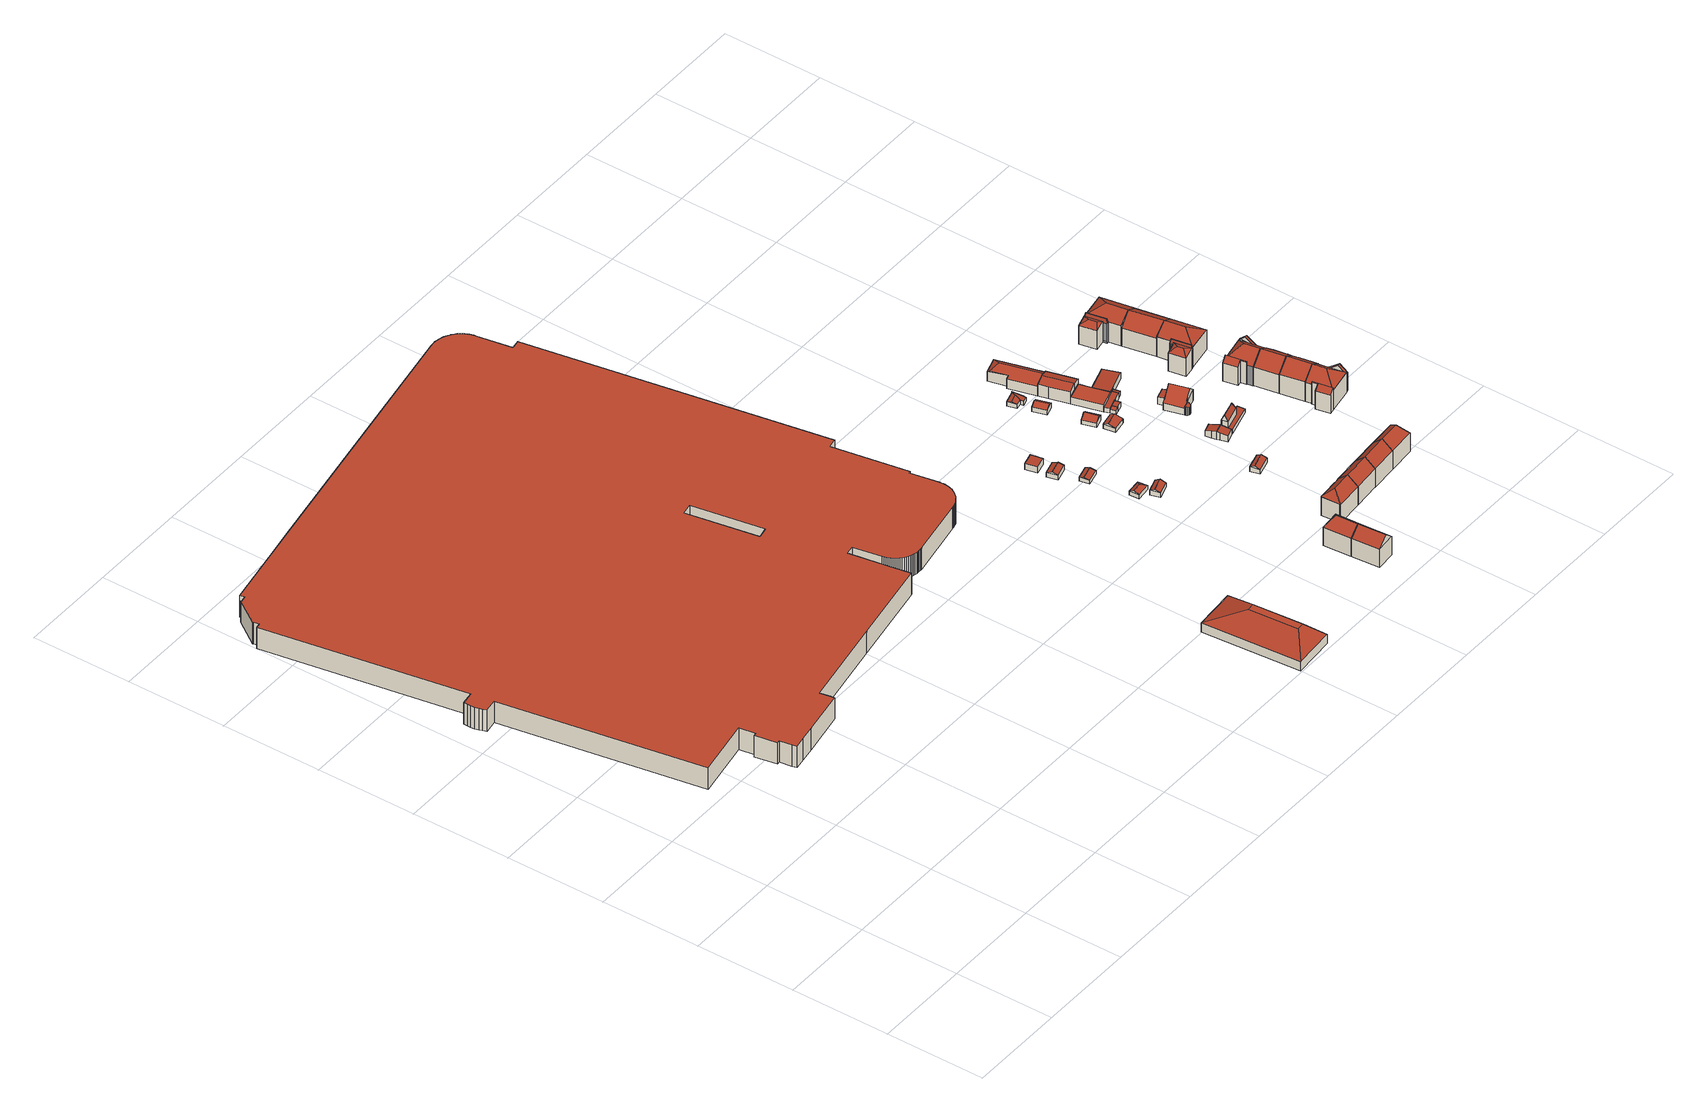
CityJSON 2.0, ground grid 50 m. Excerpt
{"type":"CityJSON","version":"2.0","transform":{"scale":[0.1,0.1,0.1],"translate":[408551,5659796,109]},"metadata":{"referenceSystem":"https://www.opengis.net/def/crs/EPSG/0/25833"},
"CityObjects":{
"building1":{"type":"Building","attributes":{"name":"Elbepark","Dachtyp_tdc":"tdcPolyFlatRoof","Gemeindeschluessel":14612000,"Dachneigung":0,"QualitaetDacherkennung":11,"Geometrietyp2DReferenz":"3000","measuredHeight":11.8,"function":"31001_2052","roofType":"1000"},"geometry":[{"type":"Solid","lod":"2","boundaries":[[[[0,1,2,3]],[[1,4,5,2]],[[4,6,7,5]],[[6,8,9,7]],[[8,10,11,9]],[[10,12,13,11]],[[12,14,15,13]],[[14,16,17,15]],[[16,18,19,17]],[[18,20,21,19]],[[20,22,23,21]],[[22,24,25,23]],[[24,26,27,25]],[[26,28,29,27]],[[28,30,31,29]],[[30,32,33,31]],[[32,34,35,33]],[[34,36,37,35]],[[36,38,39,37]],[[38,40,41,39]],[[40,42,43,41]],[[42,44,45,43]],[[44,46,47,45]],[[46,48,49,47]],[[48,50,51,49]],[[50,52,53,51]],[[52,54,55,53]],[[54,56,57,55]],[[56,58,59,57]],[[58,60,61,59]],[[60,62,63,61]],[[62,64,65,63]],[[64,66,67,65]],[[66,68,69,67]],[[68,70,71,69]],[[70,72,73,71]],[[72,74,75,73]],[[74,76,77,75]],[[76,78,79,77]],[[78,80,81,79]],[[80,82,83,81]],[[82,84,85,83]],[[84,86,87,85]],[[86,88,89,87]],[[88,90,91,89]],[[90,92,93,91]],[[92,94,95,93]],[[94,96,97,95]],[[96,98,99,97]],[[98,100,101,99]],[[100,102,103,101]],[[102,104,105,103]],[[104,106,107,105]],[[106,108,109,107]],[[108,110,111,109]],[[112,113,114,115]],[[113,116,117,114]],[[116,118,119,117]],[[118,112,115,119]],[[110,120,121,111]],[[120,122,123,121]],[[122,124,125,123]],[[124,126,127,125]],[[126,128,129,127]],[[128,130,131,129]],[[130,132,133,131]],[[132,134,135,133]],[[134,136,137,135]],[[136,138,139,137]],[[138,140,141,139]],[[140,142,143,141]],[[142,144,145,143]],[[146,147,148,149]],[[144,150,151,145]],[[150,152,153,151]],[[152,146,149,153]],[[147,154,155,148]],[[154,156,157,155]],[[156,158,159,157]],[[158,160,161,159]],[[160,162,163,161]],[[162,164,165,163]],[[164,166,167,165]],[[166,168,169,167]],[[168,170,171,169]],[[170,172,173,171]],[[172,174,175,173]],[[174,176,177,175]],[[176,178,179,177]],[[178,180,181,179]],[[180,182,183,181]],[[182,184,185,183]],[[184,186,187,185]],[[186,188,189,187]],[[188,190,191,189]],[[190,192,193,191]],[[192,194,195,193]],[[194,196,197,195]],[[196,198,199,197]],[[198,200,201,199]],[[200,202,203,201]],[[202,204,205,203]],[[204,206,207,205]],[[206,208,209,207]],[[208,210,211,209]],[[210,212,213,211]],[[212,214,215,213]],[[214,216,217,215]],[[216,218,219,217]],[[218,220,221,219]],[[220,222,223,221]],[[222,224,225,223]],[[224,226,227,225]],[[226,228,229,227]],[[228,230,231,229]],[[230,232,233,231]],[[232,234,235,233]],[[234,236,237,235]],[[236,238,239,237]],[[238,0,3,239]],[[238,236,234,232,230,228,226,224,222,220,218,216,214,212,210,208,206,204,202,200,198,196,194,192,190,188,186,184,182,180,178,176,174,172,170,168,166,164,162,160,158,156,154,147,146,152,150,144,142,140,138,136,134,132,130,128,126,124,122,120,110,108,106,104,102,100,98,96,94,92,90,88,86,84,82,80,78,76,74,72,70,68,66,64,62,60,58,56,54,52,50,48,46,44,42,40,38,36,34,32,30,28,26,24,22,20,18,16,14,12,10,8,6,4,1,0],[112,118,116,113]],[[3,2,5,7,9,11,13,15,17,19,21,23,25,27,29,31,33,35,37,39,41,43,45,47,49,51,53,55,57,59,61,63,65,67,69,71,73,75,77,79,81,83,85,87,89,91,93,95,97,99,101,103,105,107,109,111,121,123,125,127,129,131,133,135,137,139,141,143,145,151,153,149,148,155,157,159,161,163,165,167,169,171,173,175,177,179,181,183,185,187,189,191,193,195,197,199,201,203,205,207,209,211,213,215,217,219,221,223,225,227,229,231,233,235,237,239],[115,114,117,119]]]],"semantics":{"surfaces":[{"type":"WallSurface"},{"type":"RoofSurface"},{"type":"GroundSurface"}],"values":[[0,0,0,0,0,0,0,0,0,0,0,0,0,0,0,0,0,0,0,0,0,0,0,0,0,0,0,0,0,0,0,0,0,0,0,0,0,0,0,0,0,0,0,0,0,0,0,0,0,0,0,0,0,0,0,0,0,0,0,0,0,0,0,0,0,0,0,0,0,0,0,0,0,0,0,0,0,0,0,0,0,0,0,0,0,0,0,0,0,0,0,0,0,0,0,0,0,0,0,0,0,0,0,0,0,0,0,0,0,0,0,0,0,0,0,0,0,0,0,0,1,2]]}}]},
"building2":{"type":"Building","attributes":{"Dachtyp_tdc":"tdcCutTentRoof","Gemeindeschluessel":14612000,"Dachneigung":16,"QualitaetDacherkennung":15,"Geometrietyp2DReferenz":"3000","measuredHeight":9.04,"function":"31001_2000","roofType":"9999"},"geometry":[{"type":"Solid","lod":"2","boundaries":[[[[240,241,242,243]],[[241,244,245,242]],[[244,246,247,245]],[[246,240,243,247]],[[241,240,248,249]],[[244,241,249,250]],[[246,244,250,251]],[[240,246,251,248]],[[251,250,249,248]],[[243,242,245,247]]]],"semantics":{"surfaces":[{"type":"WallSurface"},{"type":"RoofSurface"},{"type":"GroundSurface"}],"values":[[0,0,0,0,1,1,1,1,1,2]]}}]},
"building3":{"type":"Building","attributes":{"Dachtyp_tdc":"tdcGableRoof","Gemeindeschluessel":14612000,"Dachneigung":40.8,"QualitaetDacherkennung":92,"Geometrietyp2DReferenz":"3000","measuredHeight":14.35,"function":"31001_9998","roofType":"3100"},"geometry":[{"type":"Solid","lod":"2","boundaries":[[[[252,253,254,255]],[[253,256,257,254]],[[256,258,259,257]],[[258,252,255,259]],[[256,253,260]],[[252,258,261]],[[253,252,261,260]],[[258,256,260,261]],[[255,254,257,259]]]],"semantics":{"surfaces":[{"type":"WallSurface"},{"type":"RoofSurface"},{"type":"GroundSurface"}],"values":[[0,0,0,0,0,0,1,1,2]]}}]},
"building4":{"type":"Building","attributes":{"Dachtyp_tdc":"tdcHipAndGableRoof","Gemeindeschluessel":14612000,"Dachneigung":40.41,"QualitaetDacherkennung":85,"Geometrietyp2DReferenz":"3000","measuredHeight":14.36,"function":"31001_9998","roofType":"5000"},"geometry":[{"type":"Solid","lod":"2","boundaries":[[[[258,262,263,264]],[[262,265,266,263]],[[265,267,268,266]],[[267,258,264,268]],[[265,262,269]],[[258,267,261]],[[262,258,261,269]],[[267,265,269,261]],[[264,263,266,268]]]],"semantics":{"surfaces":[{"type":"WallSurface"},{"type":"RoofSurface"},{"type":"GroundSurface"}],"values":[[0,0,0,0,1,0,1,1,2]]}}]},
"building5":{"type":"Building","attributes":{"Dachtyp_tdc":"tdcFreeFormRoof","Gemeindeschluessel":14612000,"Dachneigung":29.44,"QualitaetDacherkennung":61,"Geometrietyp2DReferenz":"3000","measuredHeight":3.54,"function":"31001_9998","roofType":"5000"},"geometry":[{"type":"Solid","lod":"2","boundaries":[[[[270,271,272,273]],[[271,274,275,272]],[[274,276,277,275]],[[276,270,273,277]],[[278,276,274]],[[279,278,274,271]],[[279,271,270]],[[278,279,270,276]],[[273,272,275,277]]]],"semantics":{"surfaces":[{"type":"WallSurface"},{"type":"RoofSurface"},{"type":"GroundSurface"}],"values":[[0,0,0,0,1,1,0,1,2]]}}]},
"building6":{"type":"Building","attributes":{"Dachtyp_tdc":"tdcGableRoof","Gemeindeschluessel":14612000,"Dachneigung":19.04,"QualitaetDacherkennung":87,"Geometrietyp2DReferenz":"3000","measuredHeight":3.61,"function":"31001_9998","roofType":"3100"},"geometry":[{"type":"Solid","lod":"2","boundaries":[[[[280,281,282,283]],[[281,284,285,282]],[[284,286,287,285]],[[286,280,283,287]],[[284,281,288]],[[280,286,289]],[[281,280,289,288]],[[286,284,288,289]],[[283,282,285,287]]]],"semantics":{"surfaces":[{"type":"WallSurface"},{"type":"RoofSurface"},{"type":"GroundSurface"}],"values":[[0,0,0,0,0,0,1,1,2]]}}]},
"building7":{"type":"Building","attributes":{"Dachtyp_tdc":"tdcPolyFlatRoof","Gemeindeschluessel":14612000,"Dachneigung":2.91,"QualitaetDacherkennung":88,"Geometrietyp2DReferenz":"3000","measuredHeight":3.5,"function":"31001_9998","roofType":"2100"},"geometry":[{"type":"Solid","lod":"2","boundaries":[[[[290,291,292,293]],[[291,294,295,292]],[[294,296,297,295]],[[296,290,293,297]],[[296,294,291,290]],[[293,292,295,297]]]],"semantics":{"surfaces":[{"type":"WallSurface"},{"type":"RoofSurface"},{"type":"GroundSurface"}],"values":[[0,0,0,0,1,2]]}}]},
"building8":{"type":"Building","attributes":{"Dachtyp_tdc":"tdcGableRoof","Gemeindeschluessel":14612000,"Dachneigung":15.68,"QualitaetDacherkennung":88,"Geometrietyp2DReferenz":"3000","measuredHeight":2.74,"function":"31001_9998","roofType":"3100"},"geometry":[{"type":"Solid","lod":"2","boundaries":[[[[298,299,300,301]],[[299,302,303,300]],[[302,304,305,303]],[[304,298,301,305]],[[302,299,306]],[[298,304,307]],[[299,298,307,306]],[[304,302,306,307]],[[301,300,303,305]]]],"semantics":{"surfaces":[{"type":"WallSurface"},{"type":"RoofSurface"},{"type":"GroundSurface"}],"values":[[0,0,0,0,0,0,1,1,2]]}}]},
"building9":{"type":"Building","attributes":{"Dachtyp_tdc":"tdcGableRoof","Gemeindeschluessel":14612000,"Dachneigung":27.69,"QualitaetDacherkennung":72,"Geometrietyp2DReferenz":"3000","measuredHeight":3.74,"function":"31001_9998","roofType":"3100"},"geometry":[{"type":"Solid","lod":"2","boundaries":[[[[308,309,310,311]],[[309,312,313,310]],[[312,314,315,313]],[[314,308,311,315]],[[312,309,316]],[[308,314,317]],[[309,308,317,316]],[[314,312,316,317]],[[311,310,313,315]]]],"semantics":{"surfaces":[{"type":"WallSurface"},{"type":"RoofSurface"},{"type":"GroundSurface"}],"values":[[0,0,0,0,0,0,1,1,2]]}}]},
"building10":{"type":"Building","attributes":{"Dachtyp_tdc":"tdcFreeFormRoof","Gemeindeschluessel":14612000,"Dachneigung":40.18,"QualitaetDacherkennung":88,"Geometrietyp2DReferenz":"3000","measuredHeight":14.4,"function":"31001_9998","roofType":"5000"},"geometry":[{"type":"Solid","lod":"2","boundaries":[[[[318,319,320,321]],[[319,322,323,320]],[[322,324,325,323]],[[324,326,327,325]],[[326,328,329,327]],[[328,330,331,329]],[[330,332,333,331]],[[332,334,335,333]],[[334,318,321,335]],[[330,336,337,338]],[[339,336,330,328]],[[340,341,342,343,344,345,337,336,339]],[[332,338,337,345,334]],[[334,345,344,318]],[[318,344,343,319]],[[319,343,342,322]],[[322,342,341,324]],[[324,341,340,326]],[[326,340,339,328]],[[330,338,332]],[[321,320,323,325,327,329,331,333,335]]]],"semantics":{"surfaces":[{"type":"WallSurface"},{"type":"RoofSurface"},{"type":"GroundSurface"}],"values":[[0,0,0,0,0,0,0,0,0,1,1,1,0,0,0,0,0,0,0,0,2]]}}]},
"building11":{"type":"Building","attributes":{"Dachtyp_tdc":"tdcGableRoof","Gemeindeschluessel":14612000,"Dachneigung":40.62,"QualitaetDacherkennung":88,"Geometrietyp2DReferenz":"3000","measuredHeight":14.5,"function":"31001_9998","roofType":"3100"},"geometry":[{"type":"Solid","lod":"2","boundaries":[[[[340,346,347,327]],[[346,348,349,347]],[[348,328,329,349]],[[328,340,327,329]],[[348,346,350]],[[340,328,351]],[[346,340,351,350]],[[328,348,350,351]],[[327,347,349,329]]]],"semantics":{"surfaces":[{"type":"WallSurface"},{"type":"RoofSurface"},{"type":"GroundSurface"}],"values":[[0,0,0,0,0,0,1,1,2]]}}]},
"building12":{"type":"Building","attributes":{"Dachtyp_tdc":"tdcGableRoof","Gemeindeschluessel":14612000,"Dachneigung":25.03,"QualitaetDacherkennung":68,"Geometrietyp2DReferenz":"3000","measuredHeight":3.6,"function":"31001_9998","roofType":"3100"},"geometry":[{"type":"Solid","lod":"2","boundaries":[[[[352,353,354,355]],[[353,356,357,354]],[[356,358,359,357]],[[358,352,355,359]],[[356,353,360]],[[352,358,361]],[[353,352,361,360]],[[358,356,360,361]],[[355,354,357,359]]]],"semantics":{"surfaces":[{"type":"WallSurface"},{"type":"RoofSurface"},{"type":"GroundSurface"}],"values":[[0,0,0,0,0,0,1,1,2]]}}]},
"building13":{"type":"Building","attributes":{"Dachtyp_tdc":"tdcGableRoof","Gemeindeschluessel":14612000,"Dachneigung":27.97,"QualitaetDacherkennung":88,"Geometrietyp2DReferenz":"3000","measuredHeight":4,"function":"31001_9998","roofType":"3100"},"geometry":[{"type":"Solid","lod":"2","boundaries":[[[[362,363,364,365]],[[363,366,367,364]],[[366,368,369,367]],[[368,362,365,369]],[[366,363,370]],[[362,368,371]],[[363,362,371,370]],[[368,366,370,371]],[[365,364,367,369]]]],"semantics":{"surfaces":[{"type":"WallSurface"},{"type":"RoofSurface"},{"type":"GroundSurface"}],"values":[[0,0,0,0,0,0,1,1,2]]}}]},
"building14":{"type":"Building","attributes":{"Dachtyp_tdc":"tdcGableRoof","Gemeindeschluessel":14612000,"Dachneigung":18.73,"QualitaetDacherkennung":86,"Geometrietyp2DReferenz":"3000","measuredHeight":3.45,"function":"31001_9998","roofType":"3100"},"geometry":[{"type":"Solid","lod":"2","boundaries":[[[[372,373,374]],[[375,372,374,376]],[[373,377,376,374]],[[378,379,380,381]],[[372,375,379,378]],[[375,377,380,379]],[[377,373,381,380]],[[373,372,378,381]],[[377,375,376]]]],"semantics":{"surfaces":[{"type":"WallSurface"},{"type":"RoofSurface"},{"type":"GroundSurface"}],"values":[[0,1,1,2,0,0,0,0,0]]}}]},
"building15":{"type":"Building","attributes":{"Dachtyp_tdc":"tdcGableRoof","Gemeindeschluessel":14612000,"Dachneigung":29,"QualitaetDacherkennung":80,"Geometrietyp2DReferenz":"3000","measuredHeight":3.95,"function":"31001_9998","roofType":"3100"},"geometry":[{"type":"Solid","lod":"2","boundaries":[[[[382,383,384,385]],[[383,386,387,384]],[[386,388,389,387]],[[388,382,385,389]],[[386,383,390]],[[382,388,391]],[[383,382,391,390]],[[388,386,390,391]],[[385,384,387,389]]]],"semantics":{"surfaces":[{"type":"WallSurface"},{"type":"RoofSurface"},{"type":"GroundSurface"}],"values":[[0,0,0,0,0,0,1,1,2]]}}]},
"building16":{"type":"Building","attributes":{"Gemeindeschluessel":14612000,"Geometrietyp2DReferenz":"3000","function":"31001_9998","roofType":"9999"},"children":["building16-1","building16-2"]},
"building16-1":{"type":"BuildingPart","attributes":{"Dachtyp_tdc":"tdcGableRoof","Dachneigung":15.07,"QualitaetDacherkennung":81,"Geometrietyp2DReferenz":"3000","measuredHeight":3.02,"roofType":"3100"},"parents":["building16"],"geometry":[{"type":"MultiSurface","lod":"2","boundaries":[[[392,393,394,395]],[[393,396,397,394]],[[396,398,399,397]],[[396,393,400]],[[393,392,401,402,400]],[[398,396,400,402,403]],[[395,394,397,399]]],"semantics":{"surfaces":[{"type":"WallSurface"},{"type":"RoofSurface"},{"type":"GroundSurface"}],"values":[0,0,0,0,1,1,2]}}]},
"building16-2":{"type":"BuildingPart","attributes":{"Dachtyp_tdc":"tdcPolyFlatRoof","Dachneigung":11.66,"QualitaetDacherkennung":65,"Geometrietyp2DReferenz":"3000","measuredHeight":3.38,"roofType":"2100"},"parents":["building16"],"geometry":[{"type":"MultiSurface","lod":"2","boundaries":[[[404,405,406,399,398]],[[405,407,408,406]],[[407,409,410,408]],[[409,411,392,395,410]],[[409,407,405,404,403,401,411]],[[395,399,406,408,410]]],"semantics":{"surfaces":[{"type":"WallSurface"},{"type":"RoofSurface"},{"type":"GroundSurface"}],"values":[0,0,0,0,1,2]}}]},
"building17":{"type":"Building","attributes":{"Dachtyp_tdc":"tdcGableRoof","Gemeindeschluessel":14612000,"Dachneigung":41.19,"QualitaetDacherkennung":88,"Geometrietyp2DReferenz":"3000","measuredHeight":14.6,"function":"31001_9998","roofType":"3100"},"geometry":[{"type":"Solid","lod":"2","boundaries":[[[[346,412,413,414]],[[412,415,416,413]],[[415,348,417,416]],[[348,346,414,417]],[[415,412,418]],[[346,348,419]],[[412,346,419,418]],[[348,415,418,419]],[[414,413,416,417]]]],"semantics":{"surfaces":[{"type":"WallSurface"},{"type":"RoofSurface"},{"type":"GroundSurface"}],"values":[[0,0,0,0,0,0,1,1,2]]}}]},
"building18":{"type":"Building","attributes":{"Dachtyp_tdc":"tdcPolyFlatRoof","Gemeindeschluessel":14612000,"Dachneigung":22.13,"QualitaetDacherkennung":77,"Geometrietyp2DReferenz":"3000","measuredHeight":2.79,"function":"31001_9998","roofType":"2100"},"geometry":[{"type":"Solid","lod":"2","boundaries":[[[[420,421,422,423]],[[421,424,425,422]],[[424,426,427,425]],[[426,420,423,427]],[[426,424,421,420]],[[423,422,425,427]]]],"semantics":{"surfaces":[{"type":"WallSurface"},{"type":"RoofSurface"},{"type":"GroundSurface"}],"values":[[0,0,0,0,1,2]]}}]},
"building19":{"type":"Building","attributes":{"Dachtyp_tdc":"tdcPolyFlatRoof","Gemeindeschluessel":14612000,"Dachneigung":12.38,"QualitaetDacherkennung":77,"Geometrietyp2DReferenz":"3000","measuredHeight":4.32,"function":"31001_9998","roofType":"2100"},"geometry":[{"type":"Solid","lod":"2","boundaries":[[[[428,429,430,431]],[[429,432,433,430]],[[432,434,435,433]],[[434,436,437,435]],[[436,428,431,437]],[[436,434,432,429,428]],[[431,430,433,435,437]]]],"semantics":{"surfaces":[{"type":"WallSurface"},{"type":"RoofSurface"},{"type":"GroundSurface"}],"values":[[0,0,0,0,0,1,2]]}}]},
"building20":{"type":"Building","attributes":{"Dachtyp_tdc":"tdcPolyFlatRoof","Gemeindeschluessel":14612000,"Dachneigung":12.61,"QualitaetDacherkennung":66,"Geometrietyp2DReferenz":"3000","measuredHeight":4.29,"function":"31001_9998","roofType":"2100"},"geometry":[{"type":"Solid","lod":"2","boundaries":[[[[438,439,440,441]],[[439,442,443,440]],[[442,432,444,443]],[[432,429,445,444]],[[429,438,441,445]],[[429,432,442,439,438]],[[441,440,443,444,445]]]],"semantics":{"surfaces":[{"type":"WallSurface"},{"type":"RoofSurface"},{"type":"GroundSurface"}],"values":[[0,0,0,0,0,1,2]]}}]},
"building21":{"type":"Building","attributes":{"Dachtyp_tdc":"tdcPolyFlatRoof","Gemeindeschluessel":14612000,"Dachneigung":3.37,"QualitaetDacherkennung":62,"Geometrietyp2DReferenz":"3000","measuredHeight":2.96,"function":"31001_9998","roofType":"2100"},"geometry":[{"type":"Solid","lod":"2","boundaries":[[[[446,447,423,448]],[[447,449,427,423]],[[449,450,451,427]],[[450,446,448,451]],[[450,449,447,446]],[[448,423,427,451]]]],"semantics":{"surfaces":[{"type":"WallSurface"},{"type":"RoofSurface"},{"type":"GroundSurface"}],"values":[[0,0,0,0,1,2]]}}]},
"building22":{"type":"Building","attributes":{"Dachtyp_tdc":"tdcPolyFlatRoof","Gemeindeschluessel":14612000,"Dachneigung":0,"QualitaetDacherkennung":85,"Geometrietyp2DReferenz":"3000","measuredHeight":3.84,"function":"31001_9998","roofType":"1000"},"geometry":[{"type":"Solid","lod":"2","boundaries":[[[[452,453,454,455]],[[453,456,457,454]],[[456,458,459,457]],[[458,460,461,459]],[[460,462,463,461]],[[462,452,455,463]],[[462,460,458,456,453,452]],[[455,454,457,459,461,463]]]],"semantics":{"surfaces":[{"type":"WallSurface"},{"type":"RoofSurface"},{"type":"GroundSurface"}],"values":[[0,0,0,0,0,0,1,2]]}}]},
"building23":{"type":"Building","attributes":{"Dachtyp_tdc":"tdcPolyFlatRoof","Gemeindeschluessel":14612000,"Dachneigung":4.69,"QualitaetDacherkennung":67,"Geometrietyp2DReferenz":"3000","measuredHeight":3.35,"function":"31001_9998","roofType":"2100"},"geometry":[{"type":"Solid","lod":"2","boundaries":[[[[464,465,466,467]],[[465,468,469,466]],[[468,470,471,469]],[[470,472,473,471]],[[472,474,475,473]],[[474,476,477,475]],[[476,478,479,477]],[[478,464,467,479]],[[478,476,474,472,470,468,465,464]],[[467,466,469,471,473,475,477,479]]]],"semantics":{"surfaces":[{"type":"WallSurface"},{"type":"RoofSurface"},{"type":"GroundSurface"}],"values":[[0,0,0,0,0,0,0,0,1,2]]}}]},
"building24":{"type":"Building","attributes":{"Dachtyp_tdc":"tdcGableRoof","Gemeindeschluessel":14612000,"Dachneigung":14.4,"QualitaetDacherkennung":76,"Geometrietyp2DReferenz":"3000","measuredHeight":7.75,"function":"31001_9998","roofType":"3100"},"geometry":[{"type":"Solid","lod":"2","boundaries":[[[[480,481,482,483]],[[481,484,485,482]],[[484,486,487,485]],[[486,488,489,487]],[[488,490,459,489]],[[490,491,492,459]],[[491,493,457,492]],[[493,494,454,457]],[[494,480,483,454]],[[491,490,488,486]],[[486,484,481,480,494,493,491]],[[483,482,485,487,489,459,492,457,454]]]],"semantics":{"surfaces":[{"type":"WallSurface"},{"type":"RoofSurface"},{"type":"GroundSurface"}],"values":[[0,0,0,0,0,0,0,0,0,1,1,2]]}}]},
"building25":{"type":"Building","attributes":{"Dachtyp_tdc":"tdcFreeFormRoof","Gemeindeschluessel":14612000,"Dachneigung":25.36,"QualitaetDacherkennung":82,"Geometrietyp2DReferenz":"3000","measuredHeight":7.9,"function":"31001_9998","roofType":"5000"},"geometry":[{"type":"Solid","lod":"2","boundaries":[[[[495,496,482,485]],[[496,497,498,482]],[[497,499,500,498]],[[499,501,502,500]],[[501,503,504,502]],[[503,505,489,504]],[[505,495,485,489]],[[506,503,501,507]],[[496,495,508,506,507,499,497]],[[508,505,503,506]],[[501,499,507]],[[495,505,508]],[[485,482,498,500,502,504,489]]]],"semantics":{"surfaces":[{"type":"WallSurface"},{"type":"RoofSurface"},{"type":"GroundSurface"}],"values":[[0,0,0,0,0,0,0,1,1,1,0,0,2]]}}]},
"building26":{"type":"Building","attributes":{"Dachtyp_tdc":"tdcFreeFormRoof","Gemeindeschluessel":14612000,"Dachneigung":66.2,"QualitaetDacherkennung":10,"Geometrietyp2DReferenz":"3000","measuredHeight":9.11,"function":"31001_9998","roofType":"5000"},"geometry":[{"type":"Solid","lod":"2","boundaries":[[[[509,510,511,512]],[[510,513,514,511]],[[513,515,516,514]],[[515,517,518,516]],[[517,509,512,518]],[[519,513,510]],[[513,519,515]],[[520,519,510,509]],[[519,520,517,515]],[[517,520,509]],[[512,511,514,516,518]]]],"semantics":{"surfaces":[{"type":"WallSurface"},{"type":"RoofSurface"},{"type":"GroundSurface"}],"values":[[0,0,0,0,0,1,1,1,1,0,2]]}}]},
"building27":{"type":"Building","attributes":{"Dachtyp_tdc":"tdcPolyFlatRoof","Gemeindeschluessel":14612000,"Dachneigung":21.4,"QualitaetDacherkennung":44,"Geometrietyp2DReferenz":"3000","measuredHeight":4.82,"function":"31001_9998","roofType":"2100"},"geometry":[{"type":"Solid","lod":"2","boundaries":[[[[521,522,523,524]],[[522,525,526,523]],[[525,527,528,526]],[[527,529,530,528]],[[529,531,532,530]],[[531,533,534,532]],[[533,535,536,534]],[[535,537,538,536]],[[537,539,540,538]],[[539,541,542,540]],[[541,521,524,542]],[[541,539,537,535,533,531,529,527,525,522,521]],[[524,523,526,528,530,532,534,536,538,540,542]]]],"semantics":{"surfaces":[{"type":"WallSurface"},{"type":"RoofSurface"},{"type":"GroundSurface"}],"values":[[0,0,0,0,0,0,0,0,0,0,0,1,2]]}}]},
"building28":{"type":"Building","attributes":{"Dachtyp_tdc":"tdcPolyFlatRoof","Gemeindeschluessel":14612000,"Dachneigung":10.28,"QualitaetDacherkennung":59,"Geometrietyp2DReferenz":"3000","measuredHeight":2.93,"function":"31001_9998","roofType":"2100"},"geometry":[{"type":"Solid","lod":"2","boundaries":[[[[543,544,545,546]],[[544,547,548,545]],[[547,549,550,548]],[[549,543,546,550]],[[549,547,544,543]],[[546,545,548,550]]]],"semantics":{"surfaces":[{"type":"WallSurface"},{"type":"RoofSurface"},{"type":"GroundSurface"}],"values":[[0,0,0,0,1,2]]}}]},
"building29":{"type":"Building","attributes":{"Dachtyp_tdc":"tdcPolyFlatRoof","Gemeindeschluessel":14612000,"Dachneigung":7.12,"QualitaetDacherkennung":63,"Geometrietyp2DReferenz":"3000","measuredHeight":2.56,"function":"31001_9998","roofType":"2100"},"geometry":[{"type":"Solid","lod":"2","boundaries":[[[[551,552,553,554]],[[552,555,518,553]],[[555,556,516,518]],[[556,557,514,516]],[[557,558,559,514]],[[558,551,554,559]],[[558,557,556,555,552,551]],[[554,553,518,516,514,559]]]],"semantics":{"surfaces":[{"type":"WallSurface"},{"type":"RoofSurface"},{"type":"GroundSurface"}],"values":[[0,0,0,0,0,0,1,2]]}}]},
"building30":{"type":"Building","attributes":{"Dachtyp_tdc":"tdcHipAndGableRoof","Gemeindeschluessel":14612000,"Dachneigung":40.62,"QualitaetDacherkennung":85,"Geometrietyp2DReferenz":"3000","measuredHeight":14.56,"function":"31001_9998","roofType":"5000"},"geometry":[{"type":"Solid","lod":"2","boundaries":[[[[560,561,562,413]],[[561,563,564,562]],[[563,565,416,564]],[[565,560,413,416]],[[563,561,566]],[[560,565,418]],[[561,560,418,566]],[[565,563,566,418]],[[413,562,564,416]]]],"semantics":{"surfaces":[{"type":"WallSurface"},{"type":"RoofSurface"},{"type":"GroundSurface"}],"values":[[0,0,0,0,1,0,1,1,2]]}}]},
"building31":{"type":"Building","attributes":{"Dachtyp_tdc":"tdcGableRoof","Gemeindeschluessel":14612000,"Dachneigung":43.14,"QualitaetDacherkennung":73,"Geometrietyp2DReferenz":"3000","measuredHeight":9.77,"function":"31001_9998","roofType":"3100"},"geometry":[{"type":"Solid","lod":"2","boundaries":[[[[567,568,569,570]],[[568,571,572,569]],[[571,573,574,572]],[[573,575,576,574]],[[575,577,578,576]],[[577,579,580,578]],[[579,581,582,580]],[[581,583,584,582]],[[583,585,586,584]],[[585,587,588,586]],[[585,589,590,591,592,593,587]],[[577,575,573,571,594,592,591,579]],[[567,593,592,594,568]],[[568,594,571]],[[587,593,567]],[[581,590,589,583]],[[579,591,590,581]],[[583,589,585]],[[588,570,569,572,574,576,578,580,582,584,586]],[[587,567,570,588]]]],"semantics":{"surfaces":[{"type":"WallSurface"},{"type":"RoofSurface"},{"type":"GroundSurface"}],"values":[[0,0,0,0,0,0,0,0,0,0,1,1,0,0,0,0,0,0,2,0]]}}]},
"building32":{"type":"Building","attributes":{"Dachtyp_tdc":"tdcPolyFlatRoof","Gemeindeschluessel":14612000,"Dachneigung":5.63,"QualitaetDacherkennung":60,"Geometrietyp2DReferenz":"3000","measuredHeight":4.36,"function":"31001_9998","roofType":"2100"},"geometry":[{"type":"Solid","lod":"2","boundaries":[[[[595,596,597,598]],[[596,599,600,597]],[[599,601,602,600]],[[601,595,598,602]],[[601,599,596,595]],[[598,597,600,602]]]],"semantics":{"surfaces":[{"type":"WallSurface"},{"type":"RoofSurface"},{"type":"GroundSurface"}],"values":[[0,0,0,0,1,2]]}}]},
"building33":{"type":"Building","attributes":{"Dachtyp_tdc":"tdcPolyFlatRoof","Gemeindeschluessel":14612000,"Dachneigung":2.95,"QualitaetDacherkennung":92,"Geometrietyp2DReferenz":"3000","measuredHeight":3.76,"function":"31001_9998","roofType":"2100"},"geometry":[{"type":"Solid","lod":"2","boundaries":[[[[603,604,605,546]],[[604,606,607,605]],[[606,608,609,607]],[[608,610,611,609]],[[610,612,545,611]],[[612,603,546,545]],[[612,610,608,606,604,603]],[[546,605,607,609,611,545]]]],"semantics":{"surfaces":[{"type":"WallSurface"},{"type":"RoofSurface"},{"type":"GroundSurface"}],"values":[[0,0,0,0,0,0,1,2]]}}]},
"building34":{"type":"Building","attributes":{"Dachtyp_tdc":"tdcPolyFlatRoof","Gemeindeschluessel":14612000,"Dachneigung":7.71,"QualitaetDacherkennung":66,"Geometrietyp2DReferenz":"3000","measuredHeight":4.04,"function":"31001_9998","roofType":"2100"},"geometry":[{"type":"Solid","lod":"2","boundaries":[[[[613,614,615,616]],[[614,617,618,615]],[[617,619,620,618]],[[619,621,622,620]],[[621,613,616,622]],[[621,619,617,614,613]],[[616,615,618,620,622]]]],"semantics":{"surfaces":[{"type":"WallSurface"},{"type":"RoofSurface"},{"type":"GroundSurface"}],"values":[[0,0,0,0,0,1,2]]}}]},
"building35":{"type":"Building","attributes":{"Gemeindeschluessel":14612000,"Geometrietyp2DReferenz":"3000","function":"31001_9998","roofType":"9999"},"children":["building35-1","building35-2","building35-3"]},
"building35-1":{"type":"BuildingPart","attributes":{"Dachtyp_tdc":"tdcPolyFlatRoof","Dachneigung":41.14,"QualitaetDacherkennung":50,"Geometrietyp2DReferenz":"3000","measuredHeight":12.28,"roofType":"2100"},"parents":["building35"],"geometry":[{"type":"MultiSurface","lod":"2","boundaries":[[[623,624,625,626]],[[624,627,628,625]],[[627,629,630,628]],[[629,631,632,633,630]],[[634,623,626,635,636]],[[634,631,629,627,624,623]],[[626,625,628,630,633,635]]],"semantics":{"surfaces":[{"type":"WallSurface"},{"type":"RoofSurface"},{"type":"GroundSurface"}],"values":[0,0,0,0,0,1,2]}}]},
"building35-2":{"type":"BuildingPart","attributes":{"Dachtyp_tdc":"tdcHipAndGableRoof","Dachneigung":35.71,"QualitaetDacherkennung":52,"Geometrietyp2DReferenz":"3000","measuredHeight":15.63,"roofType":"5000"},"parents":["building35"],"geometry":[{"type":"MultiSurface","lod":"2","boundaries":[[[637,636,635,638,639]],[[632,640,641,633]],[[640,642,643,641]],[[642,644,645,646,643]],[[636,647,648]],[[647,649,650,651,652,653,648]],[[640,632,636,648,653]],[[640,653,652,642]],[[642,652,651,644]],[[637,647,636]],[[646,638,635,633,641,643]]],"semantics":{"surfaces":[{"type":"WallSurface"},{"type":"RoofSurface"},{"type":"GroundSurface"}],"values":[0,0,0,0,1,1,1,0,0,0,2]}}]},
"building35-3":{"type":"BuildingPart","attributes":{"Dachtyp_tdc":"tdcGableRoof","Dachneigung":36,"QualitaetDacherkennung":45,"Geometrietyp2DReferenz":"3000","measuredHeight":13.46,"roofType":"3100"},"parents":["building35"],"geometry":[{"type":"MultiSurface","lod":"2","boundaries":[[[645,654,655,646]],[[654,656,657,655]],[[656,639,638,657]],[[656,654,658]],[[654,645,659,650,660,658]],[[639,656,658,660,649,661]],[[646,655,657,638]]],"semantics":{"surfaces":[{"type":"WallSurface"},{"type":"RoofSurface"},{"type":"GroundSurface"}],"values":[0,0,0,0,1,1,2]}}]},
"building36":{"type":"Building","attributes":{"Dachtyp_tdc":"tdcGableRoof","Gemeindeschluessel":14612000,"Dachneigung":35.71,"QualitaetDacherkennung":60,"Geometrietyp2DReferenz":"3000","measuredHeight":15.53,"function":"31001_9998","roofType":"3100"},"geometry":[{"type":"Solid","lod":"2","boundaries":[[[[662,663,664,665]],[[663,666,667,664]],[[666,668,643,667]],[[668,669,670,643]],[[669,671,641,670]],[[671,672,673,641]],[[672,674,675,673]],[[674,676,677,675]],[[676,678,679,677]],[[678,662,665,679]],[[674,672,671,669]],[[669,668,666,663,662,678,676,674]],[[665,664,667,643,670,641,673,675,677,679]]]],"semantics":{"surfaces":[{"type":"WallSurface"},{"type":"RoofSurface"},{"type":"GroundSurface"}],"values":[[0,0,0,0,0,0,0,0,0,0,1,1,2]]}}]},
"building37":{"type":"Building","attributes":{"Dachtyp_tdc":"tdcGableRoof","Gemeindeschluessel":14612000,"Dachneigung":37.09,"QualitaetDacherkennung":51,"Geometrietyp2DReferenz":"3000","measuredHeight":15.49,"function":"31001_9998","roofType":"3100"},"geometry":[{"type":"Solid","lod":"2","boundaries":[[[[680,681,682,683]],[[681,684,685,682]],[[684,676,686,685]],[[676,687,688,686]],[[687,689,690,688]],[[689,691,692,690]],[[691,693,694,692]],[[693,695,696,694]],[[695,697,698,696]],[[697,680,683,698]],[[693,691,689,687]],[[687,676,684,681,680,697,695,693]],[[683,682,685,686,688,690,692,694,696,698]]]],"semantics":{"surfaces":[{"type":"WallSurface"},{"type":"RoofSurface"},{"type":"GroundSurface"}],"values":[[0,0,0,0,0,0,0,0,0,0,1,1,2]]}}]},
"building38":{"type":"Building","attributes":{"Gemeindeschluessel":14612000,"Geometrietyp2DReferenz":"3000","function":"31001_9998","roofType":"9999"},"children":["building38-1","building38-2","building38-3"]},
"building38-1":{"type":"BuildingPart","attributes":{"Dachtyp_tdc":"tdcHipAndGableRoof","Dachneigung":36.45,"QualitaetDacherkennung":69,"Geometrietyp2DReferenz":"3000","measuredHeight":15.56,"roofType":"5000"},"parents":["building38"],"geometry":[{"type":"MultiSurface","lod":"2","boundaries":[[[699,700,701,702,703]],[[704,705,706,707]],[[700,699,708]],[[705,704,693]],[[699,709,705,693,708]],[[704,710,711,700,708,693]],[[706,712,703,702,713,707]]],"semantics":{"surfaces":[{"type":"WallSurface"},{"type":"RoofSurface"},{"type":"GroundSurface"}],"values":[0,0,1,0,1,1,2]}}]},
"building38-2":{"type":"BuildingPart","attributes":{"Dachtyp_tdc":"tdcPolyFlatRoof","Dachneigung":44.78,"QualitaetDacherkennung":49,"Geometrietyp2DReferenz":"3000","measuredHeight":12.37,"roofType":"2100"},"parents":["building38"],"geometry":[{"type":"MultiSurface","lod":"2","boundaries":[[[714,715,699,703,716]],[[717,718,719,712,709]],[[718,720,721,719]],[[720,722,723,721]],[[722,714,716,723]],[[722,720,718,717,715,714]],[[716,703,712,719,721,723]]],"semantics":{"surfaces":[{"type":"WallSurface"},{"type":"RoofSurface"},{"type":"GroundSurface"}],"values":[0,0,0,0,0,1,2]}}]},
"building38-3":{"type":"BuildingPart","attributes":{"Dachtyp_tdc":"tdcGableRoof","Dachneigung":39.42,"QualitaetDacherkennung":61,"Geometrietyp2DReferenz":"3000","measuredHeight":13.54,"roofType":"3100"},"parents":["building38"],"geometry":[{"type":"MultiSurface","lod":"2","boundaries":[[[724,725,713,726]],[[701,727,728,702]],[[727,724,726,728]],[[724,727,729]],[[725,724,729,730,710]],[[727,701,711,730,729]],[[726,713,702,728]]],"semantics":{"surfaces":[{"type":"WallSurface"},{"type":"RoofSurface"},{"type":"GroundSurface"}],"values":[0,0,0,0,1,1,2]}}]},
"building39":{"type":"Building","attributes":{"Gemeindeschluessel":14612000,"Geometrietyp2DReferenz":"3000","function":"31001_9998","roofType":"9999"},"children":["building39-1","building39-2","building39-3"]},
"building39-1":{"type":"BuildingPart","attributes":{"Dachtyp_tdc":"tdcFreeFormRoof","Dachneigung":80,"QualitaetDacherkennung":46,"Geometrietyp2DReferenz":"3000","measuredHeight":12.83,"roofType":"5000"},"parents":["building39"],"geometry":[{"type":"MultiSurface","lod":"2","boundaries":[[[731,732,733,734]],[[735,736,737,738]],[[739,736,735]],[[740,739,735,732]],[[740,732,731]],[[739,740,731,741,736]],[[734,733,738,737,742]]],"semantics":{"surfaces":[{"type":"WallSurface"},{"type":"RoofSurface"},{"type":"GroundSurface"}],"values":[0,0,1,1,1,1,2]}}]},
"building39-2":{"type":"BuildingPart","attributes":{"Dachtyp_tdc":"tdcHipRoof","Dachneigung":34.31,"QualitaetDacherkennung":38,"Geometrietyp2DReferenz":"3000","measuredHeight":12.01,"roofType":"3200"},"parents":["building39"],"geometry":[{"type":"MultiSurface","lod":"2","boundaries":[[[743,744,745,737,736]],[[744,746,747,745]],[[746,748,741,742,747]],[[744,743,749]],[[748,746,750]],[[743,748,750,749]],[[746,744,749,750]],[[742,737,745,747]]],"semantics":{"surfaces":[{"type":"WallSurface"},{"type":"RoofSurface"},{"type":"GroundSurface"}],"values":[0,0,0,1,1,1,1,2]}}]},
"building39-3":{"type":"BuildingPart","attributes":{"Dachtyp_tdc":"tdcHipAndGableRoof","Dachneigung":27.86,"QualitaetDacherkennung":43,"Geometrietyp2DReferenz":"3000","measuredHeight":14.75,"roofType":"5000"},"parents":["building39"],"geometry":[{"type":"MultiSurface","lod":"2","boundaries":[[[751,752,735,738,753]],[[754,755,756,733,732]],[[755,757,758,756]],[[757,751,753,758]],[[759,751,760]],[[757,761,760,751]],[[762,759,760,761,763]],[[754,762,763,755]],[[755,763,761,757]],[[752,759,762,754]],[[751,759,752]],[[753,738,733,756,758]]],"semantics":{"surfaces":[{"type":"WallSurface"},{"type":"RoofSurface"},{"type":"GroundSurface"}],"values":[0,0,0,0,1,1,1,0,0,0,0,2]}}]},
"building40":{"type":"Building","attributes":{"Gemeindeschluessel":14612000,"Geometrietyp2DReferenz":"3000","function":"31001_9998","roofType":"9999"},"children":["building40-1","building40-2","building40-3"]},
"building40-1":{"type":"BuildingPart","attributes":{"Dachtyp_tdc":"tdcFreeFormRoof","Dachneigung":79.24,"QualitaetDacherkennung":42,"Geometrietyp2DReferenz":"3000","measuredHeight":13.29,"roofType":"5000"},"parents":["building40"],"geometry":[{"type":"MultiSurface","lod":"2","boundaries":[[[764,765,766,767]],[[768,769,770,771]],[[772,769,768]],[[773,772,768,765]],[[773,765,764]],[[772,773,764,774,769]],[[767,766,771,770,775]]],"semantics":{"surfaces":[{"type":"WallSurface"},{"type":"RoofSurface"},{"type":"GroundSurface"}],"values":[0,0,1,1,1,1,2]}}]},
"building40-2":{"type":"BuildingPart","attributes":{"Dachtyp_tdc":"tdcHipRoof","Dachneigung":34.66,"QualitaetDacherkennung":37,"Geometrietyp2DReferenz":"3000","measuredHeight":12.32,"roofType":"3200"},"parents":["building40"],"geometry":[{"type":"MultiSurface","lod":"2","boundaries":[[[776,777,764,767,778]],[[779,780,781,775,774]],[[777,776,782]],[[780,779,783]],[[776,780,783,782]],[[779,777,782,783]],[[781,778,767,775]],[[780,776,778,781]]],"semantics":{"surfaces":[{"type":"WallSurface"},{"type":"RoofSurface"},{"type":"GroundSurface"}],"values":[0,0,1,1,1,1,2,0]}}]},
"building40-3":{"type":"BuildingPart","attributes":{"Dachtyp_tdc":"tdcHipAndGableRoof","Dachneigung":28.55,"QualitaetDacherkennung":43,"Geometrietyp2DReferenz":"3000","measuredHeight":14.93,"roofType":"5000"},"parents":["building40"],"geometry":[{"type":"MultiSurface","lod":"2","boundaries":[[[784,785,786,766,765]],[[785,787,788,786]],[[787,789,790,788]],[[789,791,768,771,790]],[[785,784,792]],[[791,789,793,792,784]],[[785,792,793,787]],[[787,793,789]],[[771,766,786,788,790]]],"semantics":{"surfaces":[{"type":"WallSurface"},{"type":"RoofSurface"},{"type":"GroundSurface"}],"values":[0,0,0,0,1,1,1,0,2]}}]},
"building41":{"type":"Building","attributes":{"Dachtyp_tdc":"tdcGableRoof","Gemeindeschluessel":14612000,"Dachneigung":35.26,"QualitaetDacherkennung":78,"Geometrietyp2DReferenz":"3000","measuredHeight":14.91,"function":"31001_9998","roofType":"3100"},"geometry":[{"type":"Solid","lod":"2","boundaries":[[[[794,795,758,796]],[[795,797,756,758]],[[797,798,799,756]],[[798,794,796,799]],[[797,795,800]],[[794,798,801]],[[795,794,801,800]],[[798,797,800,801]],[[796,758,756,799]]]],"semantics":{"surfaces":[{"type":"WallSurface"},{"type":"RoofSurface"},{"type":"GroundSurface"}],"values":[[0,0,0,0,0,0,1,1,2]]}}]}
},
"vertices":[
[2127,4083,124],[2157,3909,124],[2157,3909,6],[2127,4083,6],[2202,3917,124],[2202,3917,6],[2464,2436,124],[2464,2436,6],[2418,2428,124],[2418,2428,6],[2484,2053,124],[2484,2053,6],[2474,2051,124],[2474,2051,6],[2499,1912,124],[2499,1912,6],[2499,1910,124],[2499,1910,6],[2500,1902,124],[2500,1902,6],[2501,1893,124],[2501,1893,6],[2501,1884,124],[2501,1884,6],[2500,1875,124],[2500,1875,6],[2499,1867,124],[2499,1867,6],[2497,1858,124],[2497,1858,6],[2495,1850,124],[2495,1850,6],[2492,1841,124],[2492,1841,6],[2488,1833,124],[2488,1833,6],[2484,1826,124],[2484,1826,6],[2478,1817,124],[2478,1817,6],[2472,1809,124],[2472,1809,6],[2466,1802,124],[2466,1802,6],[2460,1796,124],[2460,1796,6],[2453,1790,124],[2453,1790,6],[2446,1785,124],[2446,1785,6],[2438,1780,124],[2438,1780,6],[2431,1776,124],[2431,1776,6],[2423,1773,124],[2423,1773,6],[2414,1770,124],[2414,1770,6],[2406,1767,124],[2406,1767,6],[2396,1765,124],[2396,1765,6],[2099,1712,124],[2099,1712,6],[2089,1711,124],[2089,1711,6],[2080,1711,124],[2080,1711,6],[2071,1711,124],[2071,1711,6],[2063,1711,124],[2063,1711,6],[2054,1713,124],[2054,1713,6],[2045,1715,124],[2045,1715,6],[2037,1717,124],[2037,1717,6],[2029,1720,124],[2029,1720,6],[2021,1724,124],[2021,1724,6],[2013,1728,124],[2013,1728,6],[2004,1733,124],[2004,1733,6],[1996,1739,124],[1996,1739,6],[1990,1745,124],[1990,1745,6],[1984,1752,124],[1984,1752,6],[1978,1758,124],[1978,1758,6],[1973,1765,124],[1973,1765,6],[1968,1773,124],[1968,1773,6],[1964,1781,124],[1964,1781,6],[1960,1789,124],[1960,1789,6],[1957,1797,124],[1957,1797,6],[1955,1805,124],[1955,1805,6],[1953,1815,124],[1953,1815,6],[1928,1954,124],[1928,1954,6],[1885,1947,124],[1885,1947,6],[1808,2324,124],[1746,2677,124],[1746,2677,6],[1808,2324,6],[1693,2668,124],[1693,2668,6],[1755,2314,124],[1755,2314,6],[1899,1867,124],[1899,1867,6],[1920,1743,124],[1920,1743,6],[1937,1648,124],[1937,1648,6],[1510,1572,124],[1510,1572,6],[1058,1492,124],[1058,1492,6],[1067,1444,124],[1067,1444,6],[1070,1422,124],[1070,1422,6],[845,1382,124],[845,1382,6],[770,1370,124],[770,1370,6],[713,1360,124],[713,1360,6],[709,1381,124],[709,1381,6],[698,1443,124],[698,1443,6],[684,1440,124],[684,1440,6],[665,1632,124],[373,1581,124],[373,1581,6],[665,1632,6],[664,1551,124],[664,1551,6],[679,1553,124],[679,1553,6],[197,2580,124],[197,2580,6],[133,2569,124],[133,2569,6],[125,2588,124],[125,2588,6],[120,2602,124],[120,2602,6],[115,2623,124],[115,2623,6],[113,2643,124],[113,2643,6],[112,2658,124],[112,2658,6],[113,2679,124],[113,2679,6],[177,2690,124],[177,2690,6],[1,3689,124],[1,3689,6],[25,3693,124],[25,3693,6],[20,3719,124],[20,3719,6],[17,3721,124],[17,3721,6],[105,3848,124],[105,3848,6],[109,3845,124],[109,3845,6],[134,3850,124],[134,3850,6],[130,3874,124],[130,3874,6],[485,3937,124],[485,3937,6],[568,3952,124],[568,3952,6],[1439,4106,124],[1439,4106,6],[1962,4199,124],[1962,4199,6],[1974,4200,124],[1974,4200,6],[1983,4201,124],[1983,4201,6],[1993,4201,124],[1993,4201,6],[2003,4200,124],[2003,4200,6],[2013,4198,124],[2013,4198,6],[2023,4196,124],[2023,4196,6],[2032,4194,124],[2032,4194,6],[2042,4190,124],[2042,4190,6],[2051,4186,124],[2051,4186,6],[2059,4181,124],[2059,4181,6],[2069,4175,124],[2069,4175,6],[2070,4174,124],[2070,4174,6],[2078,4168,124],[2078,4168,6],[2085,4162,124],[2085,4162,6],[2092,4155,124],[2092,4155,6],[2098,4147,124],[2098,4147,6],[2104,4139,124],[2104,4139,6],[2110,4131,124],[2110,4131,6],[2114,4122,124],[2114,4122,6],[2119,4113,124],[2119,4113,6],[2122,4104,124],[2122,4104,6],[2125,4094,124],[2125,4094,6],
[2501,8,54],[2462,504,54],[2462,504,4],[2501,8,4],[2679,521,53],[2679,521,4],[2717,25,53],[2717,25,4],[2633,118,95],[2613,367,95],[2653,371,94],[2673,120,94],
[3345,290,108],[3355,149,109],[3355,149,6],[3345,290,6],[3257,142,105],[3257,142,6],[3246,283,105],[3246,283,6],[3309,146,149],[3298,287,149],
[3235,423,105],[3235,423,5],[3246,283,5],[3334,431,109],[3334,431,5],[3345,290,109],[3345,290,5],[3290,396,149],
[3024,1239,30],[3019,1289,30],[3019,1289,8],[3024,1239,8],[3089,1296,30],[3089,1296,8],[3094,1246,30],[3094,1246,8],[3066,1269,44],[3022,1264,44],
[2908,1646,34],[2977,1665,34],[2977,1665,7],[2908,1646,7],[2991,1612,34],[2991,1612,7],[2922,1593,34],[2922,1593,7],[2984,1638,43],[2915,1620,43],
[2968,1705,42],[2910,1692,39],[2910,1692,7],[2968,1705,7],[2897,1751,39],[2897,1751,7],[2956,1764,42],[2956,1764,7],
[2968,1516,30],[3036,1533,30],[3036,1533,9],[2968,1516,9],[3048,1484,28],[3048,1484,9],[2980,1468,28],[2980,1468,9],[3041,1511,36],[2973,1495,36],
[3071,1219,34],[3140,1241,34],[3140,1241,8],[3071,1219,8],[3155,1192,31],[3155,1192,8],[3086,1171,31],[3086,1171,8],[3147,1219,45],[3078,1197,45],
[3456,554,105],[3472,556,105],[3472,556,5],[3456,554,5],[3503,558,105],[3503,558,5],[3513,559,105],[3513,559,5],[3533,561,105],[3533,561,5],[3541,463,105],[3541,463,5],[3402,452,105],[3402,452,5],[3401,457,105],[3401,457,5],[3394,550,105],[3394,550,5],[3430,506,149],[3394,549,109],[3401,457,106],[3537,515,149],[3533,561,109],[3513,559,109],[3503,558,109],[3472,556,109],[3456,554,109],[3394,550,109],
[3674,572,109],[3674,572,5],[3682,474,105],[3682,474,5],[3678,526,150],[3537,515,150],
[3450,967,34],[3531,989,34],[3531,989,7],[3450,967,7],[3543,943,30],[3543,943,7],[3463,921,30],[3463,921,7],[3536,969,43],[3456,947,43],
[3302,1667,30],[3283,1735,30],[3283,1735,7],[3302,1667,7],[3331,1748,38],[3331,1748,7],[3350,1681,38],[3350,1681,7],[3315,1744,47],[3334,1676,47],
[3312,1640,34],[3324,1581,30],[3317,1617,43],[3382,1654,34],[3386,1632,43],[3394,1595,30],[3312,1640,8],[3382,1654,8],[3394,1595,8],[3324,1581,8],
[3247,1886,31],[3227,1954,31],[3227,1954,7],[3247,1886,7],[3275,1968,35],[3275,1968,7],[3295,1900,35],[3295,1900,7],[3253,1961,46],[3273,1894,46],
[3237,2023,29],[3207,2015,29],[3207,2015,6],[3237,2023,6],[3195,2063,30],[3195,2063,6],[3253,2080,30],[3253,2080,6],[3200,2041,36],[3241,2037,32],[3246,2054,36],[3247,2056,36],
[3253,2080,40],[3267,2031,30],[3267,2031,6],[3271,2016,26],[3271,2016,6],[3241,2007,26],[3241,2007,6],[3237,2023,30],
[3816,583,109],[3816,583,4],[3674,572,4],[3823,486,105],[3823,486,4],[3682,474,4],[3819,537,150],[3678,525,150],
[3440,1656,36],[3421,1651,28],[3421,1651,8],[3440,1656,8],[3414,1678,28],[3414,1678,8],[3432,1683,36],[3432,1683,8],
[3545,1196,46],[3541,1209,49],[3541,1209,5],[3545,1196,5],[3589,1222,49],[3589,1222,5],[3603,1173,37],[3603,1173,5],[3557,1160,37],[3557,1160,5],
[3535,1232,44],[3529,1261,37],[3529,1261,6],[3535,1232,6],[3575,1274,37],[3575,1274,6],[3589,1222,6],[3541,1209,6],
[3472,1665,37],[3440,1656,35],[3472,1665,8],[3432,1683,35],[3465,1692,37],[3465,1692,8],
[3406,1705,44],[3366,1851,44],[3366,1851,6],[3406,1705,6],[3410,1863,44],[3410,1863,6],[3456,1876,44],[3456,1876,6],[3472,1816,44],[3472,1816,6],[3495,1733,44],[3495,1733,6],
[3472,1693,36],[3465,1692,36],[3465,1692,7],[3472,1693,7],[3432,1683,33],[3432,1683,7],[3414,1678,32],[3414,1678,7],[3406,1705,32],[3406,1705,7],[3495,1733,39],[3495,1733,7],[3506,1737,40],[3506,1737,7],[3514,1705,40],[3514,1705,7],
[3339,1950,71],[3327,1995,71],[3327,1995,6],[3339,1950,6],[3370,2007,83],[3370,2007,6],[3372,2008,83],[3372,2008,6],[3417,2020,71],[3417,2020,6],[3456,1876,71],[3411,1863,83],[3411,1863,6],[3410,1863,83],[3366,1851,71],
[3370,2007,79],[3327,1995,58],[3290,2132,58],[3290,2132,6],[3305,2135,65],[3305,2135,6],[3280,2228,59],[3280,2228,6],[3355,2248,66],[3355,2248,6],[3417,2020,66],[3330,2201,85],[3283,2217,65],[3382,2010,85],
[3601,1227,63],[3696,1253,63],[3696,1253,5],[3601,1227,5],[3700,1239,63],[3700,1239,5],[3704,1224,63],[3704,1224,5],[3609,1198,63],[3609,1198,5],[3685,1235,97],[3605,1213,97],
[3618,1402,51],[3613,1398,50],[3613,1398,9],[3618,1402,9],[3607,1396,50],[3607,1396,9],[3601,1397,51],[3601,1397,9],[3595,1400,53],[3595,1400,9],[3591,1405,55],[3591,1405,9],[3589,1412,57],[3589,1412,9],[3603,1415,57],[3603,1415,9],[3620,1420,57],[3620,1420,9],[3622,1414,55],[3622,1414,9],[3621,1408,52],[3621,1408,9],
[3506,1737,38],[3524,1742,35],[3524,1742,9],[3506,1737,9],[3533,1710,35],[3533,1710,9],[3514,1705,38],[3514,1705,9],
[3758,1217,26],[3614,1177,26],[3614,1177,5],[3758,1217,5],[3609,1198,29],[3704,1224,29],[3700,1239,31],[3748,1252,31],[3748,1252,5],
[3816,583,110],[3955,592,110],[3955,592,4],[3962,495,106],[3962,495,4],[3823,486,106],[3928,544,150],
[3588,1512,53],[3644,1528,65],[3644,1528,10],[3588,1512,10],[3661,1533,70],[3661,1533,10],[3670,1504,70],[3670,1504,10],[3676,1483,70],[3676,1483,10],[3682,1462,70],[3682,1462,10],[3688,1440,70],[3688,1440,10],[3620,1420,54],[3620,1420,10],[3603,1415,50],[3603,1415,10],[3589,1412,47],[3589,1412,10],[3563,1505,47],[3563,1505,10],[3603,1415,60],[3620,1420,77],[3652,1429,107],[3625,1523,107],[3588,1512,72],[3644,1528,88],
[3634,1563,51],[3644,1528,54],[3644,1528,11],[3634,1563,11],[3588,1512,54],[3588,1512,11],[3578,1547,51],[3578,1547,11],
[3506,1737,46],[3495,1733,46],[3495,1733,9],[3472,1816,42],[3472,1816,9],[3599,1856,42],[3599,1856,9],[3623,1773,46],[3623,1773,9],[3524,1742,46],
[3670,1504,52],[3691,1510,49],[3691,1510,11],[3670,1504,11],[3703,1468,49],[3703,1468,11],[3682,1462,52],[3682,1462,11],[3676,1483,52],[3676,1483,11],
[3962,915,111],[3949,985,111],[3949,985,11],[3962,915,11],[3971,989,131],[3971,989,11],[3966,1017,131],[3966,1017,11],[3969,1017,134],[3969,1017,117],[3969,1017,11],[3987,919,134],[3987,919,11],[3987,919,117],
[4116,943,117],[4116,943,11],[4116,943,110],[3963,1049,117],[3963,1049,11],[4091,1074,117],[4091,1074,11],[4097,1046,117],[4097,1046,97],[4097,1046,11],[4116,943,120],[4044,995,167],[4114,954,120],[4102,1015,120],[4097,1046,120],[4091,1074,120],[4031,1062,167],
[4110,1049,97],[4110,1049,11],[4129,945,110],[4129,945,11],[4122,983,146],[4102,1019,117],[4109,981,146],[4115,950,117],
[4078,1168,120],[4091,1100,120],[4091,1100,11],[4078,1168,11],[4087,1099,123],[4087,1099,11],[4091,1074,123],[4030,1062,167],[4030,1062,11],[3963,1049,118],[3940,1170,117],[3940,1170,11],[4008,1181,167],[4008,1181,11],[4070,1192,123],[4070,1192,11],[4074,1168,123],[4074,1168,11],
[4056,1286,120],[4070,1217,119],[4070,1217,12],[4056,1286,12],[4065,1216,123],[4065,1216,12],[4070,1192,12],[4007,1181,167],[4007,1181,12],[3940,1170,115],[3940,1170,12],[3918,1289,115],[3918,1289,12],[3985,1301,167],[3985,1301,12],[4047,1312,123],[4047,1312,12],[4052,1286,123],[4052,1286,12],
[3893,1420,116],[4023,1444,119],[4023,1444,117],[4023,1444,11],[3893,1420,11],[4047,1312,119],[3918,1289,116],[3918,1289,11],[4047,1312,11],[3971,1379,167],[3912,1319,116],[4035,1380,119],[4023,1442,119],[3912,1319,11],[4042,1340,11],
[3868,1415,110],[3893,1420,135],[3868,1415,11],[3912,1319,134],[3909,1319,131],[3909,1319,11],[3903,1348,131],[3903,1348,11],[3882,1344,110],[3882,1344,11],
[4055,1343,86],[4042,1340,86],[4055,1343,11],[4035,1447,117],[4035,1447,11],[4041,1415,146],[4029,1412,146],
[3837,1672,112],[3846,1674,112],[3846,1674,10],[3837,1672,10],[3866,1570,112],[3857,1568,112],[3857,1568,10],[3866,1570,10],[3861,1573,138],[3843,1669,138],[3841,1652,112],[3841,1652,10],
[3857,1568,124],[3802,1558,109],[3802,1558,10],[3786,1642,109],[3786,1642,10],[3841,1652,124],[3827,1591,130],[3822,1622,130],
[3998,1594,119],[3866,1570,119],[3998,1594,10],[3846,1674,119],[3834,1737,119],[3834,1737,10],[3967,1761,119],[3967,1761,10],[3866,1570,121],[3922,1648,158],[3903,1749,158],[3846,1674,121],[3834,1737,121],
[3762,2067,116],[3772,2069,116],[3772,2069,9],[3762,2067,9],[3792,1964,116],[3782,1962,116],[3782,1962,9],[3792,1964,9],[3786,1967,141],[3768,2063,141],[3779,1981,116],[3779,1981,9],
[3709,2057,110],[3762,2067,123],[3709,2057,9],[3779,1981,123],[3725,1971,110],[3725,1971,9],[3745,2034,132],[3753,1992,132],
[3772,2069,120],[3905,2093,120],[3905,2093,9],[3935,1928,120],[3935,1928,9],[3803,1901,120],[3803,1901,9],[3792,1964,120],[3852,2018,158],[3871,1915,158],
[3935,1928,118],[3967,1761,118],[3935,1928,10],[3834,1737,111],[3803,1901,111],[3803,1901,10],[3902,1749,159],[3870,1915,159]
]}
